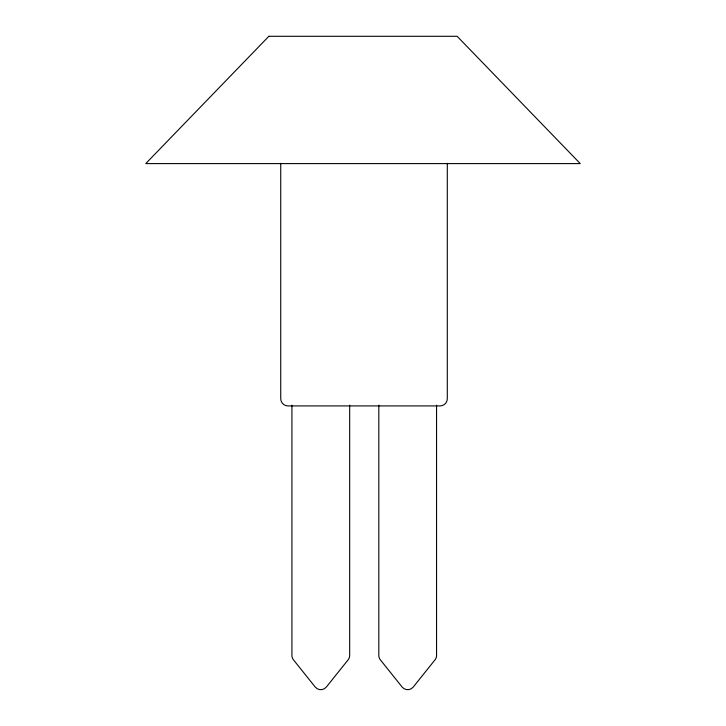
<?xml version="1.0" encoding="UTF-8"?>
<svg xmlns="http://www.w3.org/2000/svg" width="726" height="726" viewBox="0 0 726 726"><rect width="100%" height="100%" fill="white"/><g stroke="black" fill="none" stroke-linecap="round" stroke-linejoin="round"><path stroke-width="1.09" d="M447.298 163.341L447.298 398.683A7.242 7.242 0 0 1 440.056 405.925L287.977 405.925A7.242 7.242 0 0 1 280.735 398.683L280.735 163.341M436.562 405.162L436.562 655.397A7.151 7.151 0 0 1 435.001 659.861L413.275 687.014A7.151 7.151 0 0 1 402.104 687.014L380.388 659.861A7.151 7.151 0 0 1 378.818 655.397L378.818 405.162M349.669 405.162L349.669 655.397A7.151 7.151 0 0 1 348.099 659.861L326.373 687.014A7.151 7.151 0 0 1 315.211 687.014L293.485 659.861A7.151 7.151 0 0 1 291.916 655.397L291.916 405.162M268.847 36.3L145.754 163.595L580.246 163.595L457.153 36.3L268.811 36.3"/></g></svg>
